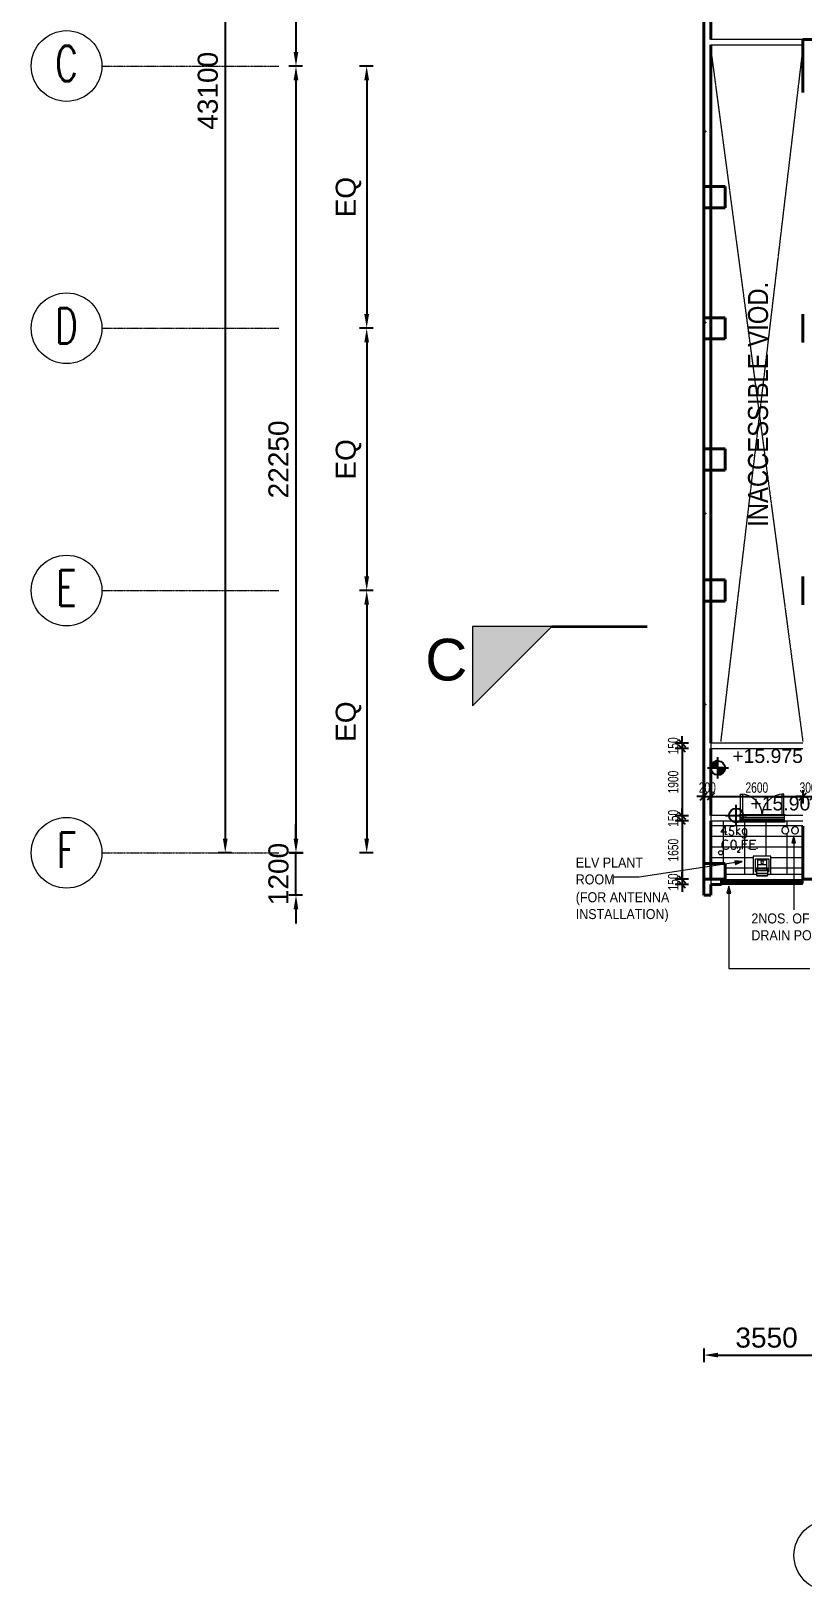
# Model space of a CAD drawing. Header units: millimetres. Extents: x 12827 to 109288, y -12264 to 68487.
# Drawn here: x 18116 to 39939, y -12264 to 31842 of the extents above; entities that cross this region are included whole.
import ezdxf

# ---------------------------------------------------------------- set-up
doc = ezdxf.new("R2010")
doc.units = ezdxf.units.MM
for name, pattern in [('Dash', [6, 3, -3]), ('Grid Line__1_200_', [10.5, 6, -1.5, 1.5, -1.5]), ('Hidden', [7.14375, 4.7625, -2.38125])]:
    doc.linetypes.add(name, pattern=pattern)
for name, color, linetype, lineweight in [('A-ANNO-DIMS', 211, 'Continuous', 5), ('A-ANNO-NOTE', 131, 'Continuous', 25), ('A-DETL-GENF', 92, 'Continuous', 20), ('A-DETL-HDLN', 90, 'Dash', 9), ('A-DETL-THIN', 151, 'Continuous', 9), ('A-DETL-WIDE', 214, 'Continuous', 35), ('A-DOOR', 31, 'Continuous', 20), ('A-DOOR-FRAM', 31, 'Continuous', 30), ('A-FLOR', 192, 'Continuous', 9), ('A-FLOR-PATT', 8, 'Continuous', 9), ('A-GLAZ-CWMG', 51, 'Continuous', 20), ('A-WALL', 113, 'Continuous', 20), ('E-ELEC-FIXT', 91, 'Continuous', 9), ('G-ANNO-TEXT', 231, 'Continuous', 5), ('S-COLS', 52, 'Continuous', 20), ('S-GRID', 1, 'Continuous', 5), ('S-GRID-IDEN', 1, 'Continuous', 25)]:
    doc.layers.add(name, color=color, linetype=linetype, lineweight=lineweight)
doc.styles.add('Arial', font='arial.ttf', dxfattribs={"height": 393.413174})
doc.styles.add('Arial_1', font='arial.ttf', dxfattribs={"width": 0.7, "height": 295.05988})
doc.styles.add('Arial_3', font='arial.ttf', dxfattribs={"height": 1180.239521})
doc.styles.add('RomanS', font='romans__.ttf', dxfattribs={"width": 0.7, "height": 1003.164557})
doc.styles.add('Swis721 BT_1', font='swiss.ttf', dxfattribs={"width": 0.85, "height": 567.642527})
doc.styles.add('Swis721 BT_2', font='swiss.ttf', dxfattribs={"width": 0.89, "height": 283.821263})
doc.styles.add('Swis721 BT_3', font='swiss.ttf', dxfattribs={"height": 567.642527})
doc.dimstyles.new('DLN_3mm', dxfattribs={"dimscale": 304.8, "dimtxt": 600, "dimasz": 1.312336, "dimexe": 0.656168, "dimexo": 0.0625, "dimgap": 0.656168, "dimtad": 1, "dimdec": 0, "dimzin": 0, "dimdsep": 46, "dimtxsty": 'Swis721 BT_3', "dimsah": 1, "dimcen": 0.09, "dimadec": 0, "dimazin": 0, "dimtfac": 1, "dimtdec": 4, "dimtix": 1, "dimtmove": 0, "dimatfit": 3, "dimfxl": 0.656168, "dimfxlon": 1, "dimtvp": 1, "dimtolj": 1, "dimtzin": 0, "dimarcsym": 2})
doc.dimstyles.new('DLN_3mm_2', dxfattribs={"dimscale": 304.8, "dimtxt": 600, "dimasz": 1.312336, "dimexe": 0.656168, "dimexo": 0.0625, "dimgap": 0.656168, "dimtad": 1, "dimdec": 0, "dimzin": 0, "dimdsep": 46, "dimtxsty": 'Swis721 BT_3', "dimsah": 1, "dimcen": 0.09, "dimadec": 0, "dimazin": 0, "dimtfac": 1, "dimtdec": 4, "dimtix": 1, "dimtmove": 0, "dimatfit": 3, "dimfxl": 0.656168, "dimfxlon": 1, "dimtvp": 1, "dimtolj": 1, "dimtzin": 0, "dimarcsym": 2})
doc.dimstyles.new('Linear_-_1_5mm_Arial', dxfattribs={"dimscale": 304.8, "dimtxt": 300, "dimasz": 0.656168, "dimexe": 0.656168, "dimexo": 0.0625, "dimgap": 0.328084, "dimtad": 1, "dimdec": 0, "dimzin": 0, "dimdsep": 46, "dimtxsty": 'Arial_1', "dimblk1": 'OBLIQUE', "dimblk2": 'OBLIQUE', "dimsah": 1, "dimcen": 0.09, "dimadec": 0, "dimazin": 0, "dimtfac": 1, "dimtdec": 4, "dimtix": 1, "dimtmove": 0, "dimatfit": 3, "dimfxl": 0.656168, "dimfxlon": 1, "dimtvp": 1, "dimtolj": 1, "dimtzin": 0, "dimarcsym": 2})

# ---------------------------------------------------------------- blocks, each defined once
blk = doc.blocks.new('Anthena_1500MM - Antenna_1500MM-V22-Copy of 2_F')
at = {"layer": 'E-ELEC-FIXT'}
for p, q in [((-127, 150), (-101, 150)), ((-127, 150), (-127, -150)), ((-101, 150), (-47, 150)), ((-101, 150), (-101, -150)), ((-47, 150), (106, 150)), ((-47, 150), (-47, -150)), ((350, 200), (0, 200)), ((0, 200), (0, 150)), ((27, 122), (69, 122)), ((27, 122), (27, -122)), ((69, 122), (95, 122)), ((69, -122), (69, 122)), ((95, 122), (103, 122)), ((95, 122), (95, -122)), ((103, 122), (194, 122)), ((103, 122), (103, -122)), ((106, 122), (106, 150)), ((194, 122), (329, 122)), ((194, 122), (194, -122)), ((329, 122), (329, -122)), ((350, -200), (350, 200)), ((-101, -150), (-127, -150)), ((-47, -150), (-101, -150)), ((106, -150), (-47, -150)), ((0, -150), (0, -200)), ((0, -200), (350, -200)), ((69, -122), (27, -122)), ((95, -122), (69, -122)), ((103, -122), (95, -122)), ((194, -122), (103, -122)), ((106, -150), (106, -124)), ((329, -122), (194, -122))]:
    blk.add_line(p, q, dxfattribs=at)
for start, end in [(360, 180), (180, 360)]:
    blk.add_arc((259, 0), 40, start, end, dxfattribs=at)
blk = doc.blocks.new('Rectangular Mullion - EW3b-14220443-Copy of 2_F')
at = {"layer": 'A-GLAZ-CWMG'}
for p, q in [((37647, 7719), (37647, 7756)), ((37647, 7719), (39931, 7719)), ((39931, 7756), (39931, 7719))]:
    blk.add_line(p, q, dxfattribs=at)
blk = doc.blocks.new('Rectangular Mullion - EW3b-V23-Copy of 2_F')
at = {"layer": 'A-GLAZ-CWMG'}
for p, q in [((37647, 7812), (37647, 7839)), ((39931, 7839), (37647, 7839)), ((39931, 7839), (39931, 7812))]:
    blk.add_line(p, q, dxfattribs=at)
at = {"layer": 'A-GLAZ-CWMG', "lineweight": 30}
for p, q in [((37647, 7812), (37647, 7756)), ((39931, 7812), (37647, 7812)), ((37647, 7756), (39931, 7756)), ((39931, 7756), (39931, 7812))]:
    blk.add_line(p, q, dxfattribs=at)
blk = doc.blocks.new('DLN-Double Door-AP - _AP08_ 1200 x 2000 _WH_-14084721-Copy of 2_F')
at = {"layer": 'A-DOOR', "lineweight": 15}
for p, q in [((-610, 685), (-560, 685)), ((-610, 105), (-610, 685)), ((-560, 685), (-560, 75)), ((560, 685), (560, 75)), ((610, 685), (560, 685)), ((610, 105), (610, 685)), ((-625, 75), (625, 75)), ((-625, 25), (-625, 75)), ((-625, -25), (-625, 25)), ((-625, 25), (625, 25)), ((625, 75), (625, 25)), ((625, 25), (625, -25)), ((-625, -75), (-625, -25)), ((-625, -25), (625, -25)), ((625, -75), (-625, -75)), ((625, -25), (625, -75))]:
    blk.add_line(p, q, dxfattribs=at)
for centre, start, end in [((-610, 75), 0.0038, 90), ((610, 75), 90, 179.9962)]:
    blk.add_arc(centre, 610, start, end, dxfattribs=at)
at = {"layer": 'A-DOOR-FRAM', "lineweight": 15}
for p, q in [((-640, 105), (-610, 105)), ((-640, 75), (-640, 105)), ((-625, 75), (-640, 75)), ((-610, 105), (610, 105)), ((-610, 105), (-610, 75)), ((610, 105), (640, 105)), ((610, 75), (610, 105)), ((640, 75), (625, 75)), ((640, 105), (640, 75)), ((-640, -75), (-625, -75)), ((-640, -105), (-640, -75)), ((-610, -105), (-640, -105)), ((-610, -75), (-610, -105)), ((610, -105), (-610, -105)), ((610, -105), (610, -75)), ((640, -105), (610, -105)), ((625, -75), (640, -75)), ((640, -75), (640, -105))]:
    blk.add_line(p, q, dxfattribs=at)
blk = doc.blocks.new('DLN_2D- CO2F_E - COFE-19082810-Copy of 2_F')
at = {"layer": 'A-DETL-GENF'}
for p, q in [((-17, 748), (-132, 585)), ((-132, 585), (37, 585)), ((-17, 748), (-17, 499)), ((128, 745), (105, 626)), ((105, 626), (131, 621)), ((128, 745), (239, 745)), ((311, 749), (311, 505)), ((311, 594), (399, 682)), ((311, 594), (424, 505)), ((594, 652), (594, 489)), ((145, 208), (154, 149)), ((301, 208), (292, 149)), ((331, 11), (415, 11)), ((352, 42), (393, 79)), ((463, 352), (623, 352)), ((463, 352), (463, 97)), ((463, 243), (593, 243)), ((686, 352), (856, 352)), ((686, 352), (686, 97)), ((686, 243), (816, 243)), ((686, 97), (856, 97))]:
    blk.add_line(p, q, dxfattribs=at)
for centre, radius in [((28, 515), 7.48), ((-140, -7), 60), ((647, 118), 3), ((887, 118), 3)]:
    blk.add_circle(centre, radius, dxfattribs=at)
for centre, radius, start, end in [((161, 557), 70.7, 183.8046, 115.1955), ((520, 489), 73.8, 218.3959, 0), ((551, 601), 80.3, 161.219, 180.781), ((653, 602), 183, 180.781, 189.219), ((557, 587), 85.2, 189.219, 210.781), ((585, 589), 116, 146.781, 161.219), ((539, 576), 64.4, 210.781, 239.219), ((539, 619), 61.4, 118.4863, 146.781), ((539, 576), 64.4, 239.219, 271.0549), ((539, 619), 61.4, 87.5137, 118.4863), ((539, 576), 64.4, 271.0549, 328.5853), ((538, 608), 73.2, 66.4863, 87.5137), ((545, 622), 57.4, 31.0497, 66.4863), ((2, 220), 112, 173.0655, 194.7367), ((191, 196), 302, 164.9644, 172.7557), ((290, 299), 411, 195.1825, 200.7734), ((-4, 248), 101, 139.3393, 165.241), ((-22, 181), 76.5, 200.5788, 234.8357), ((-4, 248), 101, 117.3794, 139.3393), ((2, 216), 119, 235.3378, 254.6622), ((10, 218), 133, 87.6545, 116.6047), ((7, 237), 141, 254.7908, 273.2092), ((11, 253), 98.9, 49.3487, 87.6545), ((10, 196), 99.8, 272.9079, 297.0921), ((10, 196), 99.8, 297.0921, 320.3091), ((977, 204), 832, 175.5969, 179.6803), ((246, 260), 99.2, 146.4031, 175.5969), ((216, 159), 62.1, 189, 276.8019), ((221, 289), 62.8, 88.1154, 155.8846), ((225, 289), 62.8, 24.1154, 91.8846), ((230, 159), 62.1, 263.1981, 351), ((200, 260), 99.2, 4.4031, 33.5969), ((-531, 204), 832, 0.3197, 4.4031), ((366, 114), 39.4, 141.0169, 178.9831), ((457, -50), 140, 145.8137, 154.1863), ((366, 114), 39.4, 112.8661, 141.0169), ((408, -16), 80.3, 134.1863, 145.8137), ((366, 114), 39.4, 90.3809, 112.8661), ((372, 110), 44, 77.7176, 98.2824), ((371, 105), 48.4, 58.2824, 77.7176), ((334, 140), 84.9, 313.9551, 330.0449), ((381, 121), 29.6, 35.7176, 58.2824), ((370, 113), 43.1, 18.2824, 35.7176), ((300, 142), 117, 337.7231, 342.2769), ((384, 118), 28, 357.7176, 18.2824), ((383, 115), 29.7, 342.2769, 3.7231)]:
    blk.add_arc(centre, radius, start, end, dxfattribs=at)
blk = doc.blocks.new('Grid - Bubble - 10mm-1724413-Copy of 2_F')
at = {"layer": 'A-ANNO-NOTE', "lineweight": 5}
blk.add_circle((0, 0), 5, dxfattribs=at)
blk = doc.blocks.new('DIMBLOCK2-Copy of 2_F')
at = {"layer": 'A-ANNO-DIMS', "color": 0, "lineweight": -2, "transparency": 16777216}
for p, q in [((25785, 39907), (25405, 39907)), ((25605, 39507), (25605, 31257)), ((25785, 30857), (25405, 30857))]:
    blk.add_line(p, q, dxfattribs=at)
at = {"layer": 'A-ANNO-DIMS', "color": 0, "transparency": 16777216}
for points in [[(25538, 39507), (25671, 39507), (25605, 39907)], [(25538, 31257), (25671, 31257), (25605, 30857)]]:
    blk.add_solid(points, dxfattribs=at)
at = {"layer": 'Defpoints', "color": 0, "transparency": 16777216}
for p in [(25805, 39907), (25605, 30857), (25805, 30857)]:
    blk.add_point(p, dxfattribs=at)
at = {"layer": 'A-ANNO-DIMS', "color": 0, "transparency": 16777216, "insert": (25113, 35382), "char_height": 567.6, "width": 2102.86, "attachment_point": 5, "rotation": 90, "style": 'Swis721 BT_3'}
blk.add_mtext('\\A1;9050', dxfattribs=at)
blk = doc.blocks.new('DIMBLOCK3-Copy of 2_F')
at = {"layer": 'A-ANNO-DIMS', "color": 0, "lineweight": -2, "transparency": 16777216}
for p, q in [((25785, 30857), (25405, 30857)), ((25605, 30457), (25605, 9007)), ((25785, 8607), (25405, 8607))]:
    blk.add_line(p, q, dxfattribs=at)
at = {"layer": 'A-ANNO-DIMS', "color": 0, "transparency": 16777216}
for points in [[(25538, 30457), (25671, 30457), (25605, 30857)], [(25538, 9007), (25671, 9007), (25605, 8607)]]:
    blk.add_solid(points, dxfattribs=at)
at = {"layer": 'Defpoints', "color": 0, "transparency": 16777216}
for p in [(25805, 30857), (25605, 8607), (25805, 8607)]:
    blk.add_point(p, dxfattribs=at)
at = {"layer": 'A-ANNO-DIMS', "color": 0, "transparency": 16777216, "insert": (25113, 19732), "char_height": 567.6, "width": 2628.57, "attachment_point": 5, "rotation": 90, "style": 'Swis721 BT_3'}
blk.add_mtext('\\A1;22250', dxfattribs=at)
blk = doc.blocks.new('DIMBLOCK4-Copy of 2_F')
at = {"layer": 'A-ANNO-DIMS', "color": 0, "lineweight": -2, "transparency": 16777216}
for p, q in [((27785, 30857), (27405, 30857)), ((27605, 30457), (27605, 23841)), ((27785, 23441), (27405, 23441))]:
    blk.add_line(p, q, dxfattribs=at)
at = {"layer": 'A-ANNO-DIMS', "color": 0, "transparency": 16777216}
for points in [[(27538, 30457), (27671, 30457), (27605, 30857)], [(27538, 23841), (27671, 23841), (27605, 23441)]]:
    blk.add_solid(points, dxfattribs=at)
at = {"layer": 'Defpoints', "color": 0, "transparency": 16777216}
for p in [(27805, 30857), (27605, 23441), (27805, 23441)]:
    blk.add_point(p, dxfattribs=at)
at = {"layer": 'A-ANNO-DIMS', "color": 0, "transparency": 16777216, "insert": (27091, 27149), "char_height": 567.6, "width": 1337.14, "attachment_point": 5, "rotation": 90, "style": 'Swis721 BT_3'}
blk.add_mtext('\\A1;EQ', dxfattribs=at)
blk = doc.blocks.new('DIMBLOCK5-Copy of 2_F')
at = {"layer": 'A-ANNO-DIMS', "color": 0, "lineweight": -2, "transparency": 16777216}
for p, q in [((27785, 23441), (27405, 23441)), ((27605, 23041), (27605, 16424)), ((27785, 16024), (27405, 16024))]:
    blk.add_line(p, q, dxfattribs=at)
at = {"layer": 'A-ANNO-DIMS', "color": 0, "transparency": 16777216}
for points in [[(27538, 23041), (27671, 23041), (27605, 23441)], [(27538, 16424), (27671, 16424), (27605, 16024)]]:
    blk.add_solid(points, dxfattribs=at)
at = {"layer": 'Defpoints', "color": 0, "transparency": 16777216}
for p in [(27805, 23441), (27605, 16024), (27805, 16024)]:
    blk.add_point(p, dxfattribs=at)
at = {"layer": 'A-ANNO-DIMS', "color": 0, "transparency": 16777216, "insert": (27091, 19732), "char_height": 567.6, "width": 1337.14, "attachment_point": 5, "rotation": 90, "style": 'Swis721 BT_3'}
blk.add_mtext('\\A1;EQ', dxfattribs=at)
blk = doc.blocks.new('DIMBLOCK6-Copy of 2_F')
at = {"layer": 'A-ANNO-DIMS', "color": 0, "lineweight": -2, "transparency": 16777216}
for p, q in [((27785, 16024), (27405, 16024)), ((27605, 15624), (27605, 9007)), ((27785, 8607), (27405, 8607))]:
    blk.add_line(p, q, dxfattribs=at)
at = {"layer": 'A-ANNO-DIMS', "color": 0, "transparency": 16777216}
for points in [[(27538, 15624), (27671, 15624), (27605, 16024)], [(27538, 9007), (27671, 9007), (27605, 8607)]]:
    blk.add_solid(points, dxfattribs=at)
at = {"layer": 'Defpoints', "color": 0, "transparency": 16777216}
for p in [(27805, 16024), (27605, 8607), (27805, 8607)]:
    blk.add_point(p, dxfattribs=at)
at = {"layer": 'A-ANNO-DIMS', "color": 0, "transparency": 16777216, "insert": (27091, 12316), "char_height": 567.6, "width": 1337.14, "attachment_point": 5, "rotation": 90, "style": 'Swis721 BT_3'}
blk.add_mtext('\\A1;EQ', dxfattribs=at)
blk = doc.blocks.new('DLN_Slab Level Mark - SSL-2mm_Type 2-2670448-Copy of 2_F')
at = {"layer": 'A-ANNO-NOTE'}
for p, q in [((0, 1.5), (0, -1.5)), ((-1.5, 0), (1.5, 0))]:
    blk.add_line(p, q, dxfattribs=at)
blk.add_circle((0, 0), 1, dxfattribs=at)
blk = doc.blocks.new('DLN_Slab Level Mark - FFL-2mm_Type 2-2670450-Copy of 2_F')
at = {"layer": 'A-ANNO-NOTE', "lineweight": 5}
h = blk.add_hatch(color=256, dxfattribs=at)
edge = h.paths.add_edge_path(flags=0)
edge.add_arc((0, 0), 1, 180, 270, ccw=False)
edge.add_line((-1, 0), (0, 0))
edge.add_line((0, 0), (0, -1))
h = blk.add_hatch(color=256, dxfattribs=at)
edge = h.paths.add_edge_path(flags=0)
edge.add_arc((0, 0), 1, 0, 90, ccw=False)
edge.add_line((1, 0), (0, 0))
edge.add_line((0, 0), (0, 1))
at = {"layer": 'A-ANNO-NOTE'}
for p, q in [((0, 0), (-1, 0)), ((0, 1.5), (0, -1.5)), ((0, 1), (0, 0)), ((0, -1), (0, 0)), ((0, 0), (1, 0)), ((-1.5, 0), (1.5, 0))]:
    blk.add_line(p, q, dxfattribs=at)
blk.add_circle((0, 0), 1, dxfattribs=at)
for start, end in [(180, 270), (360, 90)]:
    blk.add_arc((0, 0), 1, start, end, dxfattribs=at)
blk = doc.blocks.new('_Oblique')
at = {"color": 0, "linetype": 'ByBlock', "lineweight": -2}
blk.add_line((-0.5, -0.5), (0.5, 0.5), dxfattribs=at)
blk = doc.blocks.new('DIMBLOCK91-Copy of 2_F')
at = {"layer": 'A-ANNO-DIMS', "color": 0, "lineweight": -2, "transparency": 16777216}
for p, q in [((37139, 10199), (36939, 10199)), ((37139, 10380), (37139, 9999)), ((37139, 10199), (37339, 10199)), ((37339, 10380), (37339, 9999)), ((37339, 10199), (37539, 10199))]:
    blk.add_line(p, q, dxfattribs=at)
at = {"layer": 'Defpoints', "color": 0, "transparency": 16777216}
for p in [(37139, 10399), (37339, 10399), (37339, 10199)]:
    blk.add_point(p, dxfattribs=at)
at = {"layer": 'A-ANNO-DIMS', "color": 0, "lineweight": -2, "transparency": 16777216, "xscale": 200, "yscale": 200, "zscale": 200}
blk.add_blockref('_Oblique', (37139, 10199), dxfattribs=at)
at = {"layer": 'A-ANNO-DIMS', "color": 0, "lineweight": -2, "transparency": 16777216, "xscale": 200, "yscale": 200, "zscale": 200, "rotation": 180}
blk.add_blockref('_Oblique', (37339, 10199), dxfattribs=at)
at = {"layer": 'A-ANNO-DIMS', "color": 0, "transparency": 16777216, "insert": (37239, 10450), "char_height": 295.1, "width": 564.92, "attachment_point": 5, "style": 'Arial_1'}
blk.add_mtext('\\A1;200', dxfattribs=at)
blk = doc.blocks.new('DIMBLOCK92-Copy of 2_F')
at = {"layer": 'A-ANNO-DIMS', "color": 0, "lineweight": -2, "transparency": 16777216}
for p, q in [((37339, 10380), (37339, 9999)), ((37339, 10199), (39939, 10199)), ((39939, 10380), (39939, 9999))]:
    blk.add_line(p, q, dxfattribs=at)
at = {"layer": 'Defpoints', "color": 0, "transparency": 16777216}
for p in [(37339, 10399), (39939, 10399), (39939, 10199)]:
    blk.add_point(p, dxfattribs=at)
at = {"layer": 'A-ANNO-DIMS', "color": 0, "lineweight": -2, "transparency": 16777216, "xscale": 200, "yscale": 200, "zscale": 200, "rotation": 180}
blk.add_blockref('_Oblique', (37339, 10199), dxfattribs=at)
at = {"layer": 'A-ANNO-DIMS', "color": 0, "lineweight": -2, "transparency": 16777216, "xscale": 200, "yscale": 200, "zscale": 200}
blk.add_blockref('_Oblique', (39939, 10199), dxfattribs=at)
at = {"layer": 'A-ANNO-DIMS', "color": 0, "transparency": 16777216, "insert": (38639, 10450), "char_height": 295.1, "width": 753.23, "attachment_point": 5, "style": 'Arial_1'}
blk.add_mtext('\\A1;2600', dxfattribs=at)
blk = doc.blocks.new('DIMBLOCK93-Copy of 2_F')
at = {"layer": 'A-ANNO-DIMS', "color": 0, "lineweight": -2, "transparency": 16777216}
for p, q in [((39939, 10199), (39739, 10199)), ((39939, 10380), (39939, 9999)), ((39939, 10199), (40239, 10199)), ((40239, 10380), (40239, 9999)), ((40239, 10199), (40439, 10199))]:
    blk.add_line(p, q, dxfattribs=at)
at = {"layer": 'Defpoints', "color": 0, "transparency": 16777216}
for p in [(39939, 10399), (40239, 10399), (40239, 10199)]:
    blk.add_point(p, dxfattribs=at)
at = {"layer": 'A-ANNO-DIMS', "color": 0, "lineweight": -2, "transparency": 16777216, "xscale": 200, "yscale": 200, "zscale": 200}
blk.add_blockref('_Oblique', (39939, 10199), dxfattribs=at)
at = {"layer": 'A-ANNO-DIMS', "color": 0, "lineweight": -2, "transparency": 16777216, "xscale": 200, "yscale": 200, "zscale": 200, "rotation": 180}
blk.add_blockref('_Oblique', (40239, 10199), dxfattribs=at)
at = {"layer": 'A-ANNO-DIMS', "color": 0, "transparency": 16777216, "insert": (40089, 10450), "char_height": 295.1, "width": 564.92, "attachment_point": 5, "style": 'Arial_1'}
blk.add_mtext('\\A1;300', dxfattribs=at)
blk = doc.blocks.new('DIMBLOCK106-Copy of 2_F')
at = {"layer": 'A-ANNO-DIMS', "color": 0, "lineweight": -2, "transparency": 16777216}
for p, q in [((36707, 11707), (36326, 11707)), ((36707, 11557), (36326, 11557)), ((36526, 11707), (36526, 11907)), ((36526, 11707), (36526, 11557)), ((36526, 11557), (36526, 11357))]:
    blk.add_line(p, q, dxfattribs=at)
at = {"layer": 'Defpoints', "color": 0, "transparency": 16777216}
for p in [(36526, 11557), (36726, 11707), (36726, 11557)]:
    blk.add_point(p, dxfattribs=at)
at = {"layer": 'A-ANNO-DIMS', "color": 0, "lineweight": -2, "transparency": 16777216, "xscale": 200, "yscale": 200, "zscale": 200}
for p, rotation in [((36526, 11707), 270), ((36526, 11557), 90)]:
    blk.add_blockref('_Oblique', p, dxfattribs=dict(at, rotation=rotation))
at = {"layer": 'A-ANNO-DIMS', "color": 0, "transparency": 16777216, "insert": (36275, 11632), "char_height": 295.1, "width": 564.92, "attachment_point": 5, "rotation": 90, "style": 'Arial_1'}
blk.add_mtext('\\A1;150', dxfattribs=at)
blk = doc.blocks.new('DIMBLOCK107-Copy of 2_F')
at = {"layer": 'A-ANNO-DIMS', "color": 0, "lineweight": -2, "transparency": 16777216}
for p, q in [((36707, 11557), (36326, 11557)), ((36526, 11557), (36526, 9657)), ((36707, 9657), (36326, 9657))]:
    blk.add_line(p, q, dxfattribs=at)
at = {"layer": 'Defpoints', "color": 0, "transparency": 16777216}
for p in [(36726, 11557), (36526, 9657), (36726, 9657)]:
    blk.add_point(p, dxfattribs=at)
at = {"layer": 'A-ANNO-DIMS', "color": 0, "lineweight": -2, "transparency": 16777216, "xscale": 200, "yscale": 200, "zscale": 200}
for p, rotation in [((36526, 11557), 90), ((36526, 9657), 270)]:
    blk.add_blockref('_Oblique', p, dxfattribs=dict(at, rotation=rotation))
at = {"layer": 'A-ANNO-DIMS', "color": 0, "transparency": 16777216, "insert": (36275, 10607), "char_height": 295.1, "width": 753.23, "attachment_point": 5, "rotation": 90, "style": 'Arial_1'}
blk.add_mtext('\\A1;1900', dxfattribs=at)
blk = doc.blocks.new('DIMBLOCK108-Copy of 2_F')
at = {"layer": 'A-ANNO-DIMS', "color": 0, "lineweight": -2, "transparency": 16777216}
for p, q in [((36526, 9657), (36526, 9857)), ((36707, 9657), (36326, 9657)), ((36707, 9507), (36326, 9507)), ((36526, 9657), (36526, 9507)), ((36526, 9507), (36526, 9307))]:
    blk.add_line(p, q, dxfattribs=at)
at = {"layer": 'Defpoints', "color": 0, "transparency": 16777216}
for p in [(36526, 9507), (36726, 9657), (36726, 9507)]:
    blk.add_point(p, dxfattribs=at)
at = {"layer": 'A-ANNO-DIMS', "color": 0, "lineweight": -2, "transparency": 16777216, "xscale": 200, "yscale": 200, "zscale": 200}
for p, rotation in [((36526, 9657), 270), ((36526, 9507), 90)]:
    blk.add_blockref('_Oblique', p, dxfattribs=dict(at, rotation=rotation))
at = {"layer": 'A-ANNO-DIMS', "color": 0, "transparency": 16777216, "insert": (36275, 9582), "char_height": 295.1, "width": 564.92, "attachment_point": 5, "rotation": 90, "style": 'Arial_1'}
blk.add_mtext('\\A1;150', dxfattribs=at)
blk = doc.blocks.new('DIMBLOCK109-Copy of 2_F')
at = {"layer": 'A-ANNO-DIMS', "color": 0, "lineweight": -2, "transparency": 16777216}
for p, q in [((36707, 9507), (36326, 9507)), ((36526, 9507), (36526, 7857)), ((36707, 7857), (36326, 7857))]:
    blk.add_line(p, q, dxfattribs=at)
at = {"layer": 'Defpoints', "color": 0, "transparency": 16777216}
for p in [(36726, 9507), (36526, 7857), (36726, 7857)]:
    blk.add_point(p, dxfattribs=at)
at = {"layer": 'A-ANNO-DIMS', "color": 0, "lineweight": -2, "transparency": 16777216, "xscale": 200, "yscale": 200, "zscale": 200}
for p, rotation in [((36526, 9507), 90), ((36526, 7857), 270)]:
    blk.add_blockref('_Oblique', p, dxfattribs=dict(at, rotation=rotation))
at = {"layer": 'A-ANNO-DIMS', "color": 0, "transparency": 16777216, "insert": (36275, 8682), "char_height": 295.1, "width": 753.23, "attachment_point": 5, "rotation": 90, "style": 'Arial_1'}
blk.add_mtext('\\A1;1650', dxfattribs=at)
blk = doc.blocks.new('DIMBLOCK110-Copy of 2_F')
at = {"layer": 'A-ANNO-DIMS', "color": 0, "lineweight": -2, "transparency": 16777216}
for p, q in [((36526, 7857), (36526, 8057)), ((36707, 7857), (36326, 7857)), ((36707, 7707), (36326, 7707)), ((36526, 7857), (36526, 7707)), ((36526, 7707), (36526, 7507))]:
    blk.add_line(p, q, dxfattribs=at)
at = {"layer": 'Defpoints', "color": 0, "transparency": 16777216}
for p in [(36526, 7707), (36726, 7857), (36726, 7707)]:
    blk.add_point(p, dxfattribs=at)
at = {"layer": 'A-ANNO-DIMS', "color": 0, "lineweight": -2, "transparency": 16777216, "xscale": 200, "yscale": 200, "zscale": 200}
for p, rotation in [((36526, 7857), 270), ((36526, 7707), 90)]:
    blk.add_blockref('_Oblique', p, dxfattribs=dict(at, rotation=rotation))
at = {"layer": 'A-ANNO-DIMS', "color": 0, "transparency": 16777216, "insert": (36275, 7782), "char_height": 295.1, "width": 564.92, "attachment_point": 5, "rotation": 90, "style": 'Arial_1'}
blk.add_mtext('\\A1;150', dxfattribs=at)
blk = doc.blocks.new('DIMBLOCK129-Copy of 2_F')
at = {"layer": 'A-ANNO-DIMS', "color": 0, "lineweight": -2, "transparency": 16777216}
for p, q in [((23785, 51707), (23405, 51707)), ((23605, 51307), (23605, 9007)), ((23785, 8607), (23405, 8607))]:
    blk.add_line(p, q, dxfattribs=at)
at = {"layer": 'A-ANNO-DIMS', "color": 0, "transparency": 16777216}
for points in [[(23538, 51307), (23671, 51307), (23605, 51707)], [(23538, 9007), (23671, 9007), (23605, 8607)]]:
    blk.add_solid(points, dxfattribs=at)
at = {"layer": 'Defpoints', "color": 0, "transparency": 16777216}
for p in [(23805, 51707), (23605, 8607), (23805, 8607)]:
    blk.add_point(p, dxfattribs=at)
at = {"layer": 'A-ANNO-DIMS', "color": 0, "transparency": 16777216, "insert": (23113, 30157), "char_height": 567.6, "width": 2628.57, "attachment_point": 5, "rotation": 90, "style": 'Swis721 BT_3'}
blk.add_mtext('\\A1;43100', dxfattribs=at)
blk = doc.blocks.new('DIMBLOCK131-Copy of 2_F')
at = {"layer": 'A-ANNO-DIMS', "color": 0, "lineweight": -2, "transparency": 16777216}
for p, q in [((37139, -5416), (37139, -5797)), ((37539, -5597), (40289, -5597)), ((40689, -5416), (40689, -5797))]:
    blk.add_line(p, q, dxfattribs=at)
at = {"layer": 'A-ANNO-DIMS', "color": 0, "transparency": 16777216}
for points in [[(37539, -5531), (37539, -5664), (37139, -5597)], [(40289, -5531), (40289, -5664), (40689, -5597)]]:
    blk.add_solid(points, dxfattribs=at)
at = {"layer": 'Defpoints', "color": 0, "transparency": 16777216}
for p in [(37139, -5397), (40689, -5397), (40689, -5597)]:
    blk.add_point(p, dxfattribs=at)
at = {"layer": 'A-ANNO-DIMS', "color": 0, "transparency": 16777216, "insert": (38914, -5106), "char_height": 567.6, "width": 2102.86, "attachment_point": 5, "style": 'Swis721 BT_3'}
blk.add_mtext('\\A1;3550', dxfattribs=at)
blk = doc.blocks.new('DIMBLOCK132-Copy of 2_F')
at = {"layer": 'A-ANNO-DIMS', "color": 0, "lineweight": -2, "transparency": 16777216}
for p, q in [((25605, 9007), (25605, 9407)), ((25424, 8607), (25805, 8607)), ((25605, 7407), (25605, 8607)), ((25785, 7407), (25405, 7407)), ((25605, 7007), (25605, 6607))]:
    blk.add_line(p, q, dxfattribs=at)
at = {"layer": 'A-ANNO-DIMS', "color": 0, "transparency": 16777216}
for points in [[(25538, 9007), (25671, 9007), (25605, 8607)], [(25538, 7007), (25671, 7007), (25605, 7407)]]:
    blk.add_solid(points, dxfattribs=at)
at = {"layer": 'Defpoints', "color": 0, "transparency": 16777216}
for p in [(25405, 8607), (25605, 8607), (25805, 7407)]:
    blk.add_point(p, dxfattribs=at)
at = {"layer": 'A-ANNO-DIMS', "color": 0, "transparency": 16777216, "insert": (25113, 8007), "char_height": 567.6, "width": 2102.86, "attachment_point": 5, "rotation": 90, "style": 'Swis721 BT_3'}
blk.add_mtext('\\A1;1200', dxfattribs=at)

msp = doc.modelspace()

# ---------------------------------------------------------------- hatches: boundary and pattern name
at = {"layer": 'A-DETL-GENF'}
h = msp.add_hatch(color=7, dxfattribs=at)
h.paths.add_polyline_path([(63966.38843, -412.51454), (61723.03825, 1830.83565), (61723.03825, -412.51454)], flags=0)
h.paths.add_polyline_path([(107376.52498, 12764.60871), (107376.52498, 15007.95889), (105133.1748, 15007.95889)], flags=0)
h.paths.add_polyline_path([(30598.67099, 12764.60871), (32842.02118, 15007.95889), (30598.67099, 15007.95889)], flags=0)
h.paths.add_polyline_path([(107376.52498, 39639.13527), (107376.52498, 41882.48546), (105133.1748, 41882.48546)], flags=0)
h.paths.add_polyline_path([(30598.67099, 39639.13527), (32842.02118, 41882.48546), (30598.67099, 41882.48546)], flags=0)
h.paths.add_polyline_path([(61723.03825, 62831.04325), (63966.38843, 65074.39344), (61723.03825, 65074.39344)], flags=0)
at = {"layer": 'A-FLOR-PATT'}
h = msp.add_hatch(dxfattribs=at)
h.set_pattern_fill('FP_4', color=256, style=0, pattern_type=2)
h.set_pattern_definition([(90, (39499.6, 3077), (-600, 4e-14), []), (180, (39499.63, 3077.02), (-4e-14, -300), [])])
h.paths.add_polyline_path([(39039.2933, 8007.48546), (39939.29296, 8007.48549), (39939.29296, 9507.48417), (39429.29297, 9506.88418), (39429.29297, 9477.48418), (38149.29297, 9477.48418), (38149.29297, 9507.48418), (37339.29302, 9507.48418), (37339.29302, 8307.48549), (37739.29302, 8307.48549), (37739.29302, 8007.48546), (38539.2933, 8007.48546), (38539.2933, 8507.48337), (39039.2933, 8507.48337), (39039.2933, 8345.36313)], flags=0)
h.paths.add_polyline_path([(39453.35052, 9145.20703), (39427.24793, 9145.57873), (39402.13097, 9152.69361), (39379.71131, 9166.06681), (39361.51682, 9184.78696), (39348.78742, 9207.57832), (39342.39061, 9232.88769), (39342.76231, 9258.99028), (39352.66588, 9288.78238), (39363.25039, 9306.5269), (39381.97054, 9324.72139), (39404.7619, 9337.45079), (39430.07127, 9343.8476), (39456.17386, 9343.4759), (39481.29082, 9336.36102), (39503.71048, 9322.98782), (39521.90497, 9304.26767), (39534.63437, 9281.47631), (39541.03118, 9256.16694), (39540.65948, 9230.06435), (39533.5446, 9204.94739), (39520.1714, 9182.52773), (39501.45125, 9164.33324), (39478.65989, 9151.60384)], flags=0)
h.paths.add_polyline_path([(39731.25395, 9145.20703), (39705.15136, 9145.57873), (39680.0344, 9152.69361), (39657.61474, 9166.06681), (39639.42025, 9184.78696), (39626.69086, 9207.57832), (39620.32935, 9235.36726), (39620.66574, 9258.99028), (39627.78062, 9284.10724), (39641.15382, 9306.5269), (39659.87397, 9324.72139), (39682.66533, 9337.45079), (39707.9747, 9343.8476), (39734.07729, 9343.4759), (39759.19426, 9336.36102), (39781.61391, 9322.98782), (39799.8084, 9304.26767), (39812.5378, 9281.47631), (39818.93461, 9256.16694), (39818.56291, 9230.06435), (39811.44803, 9204.94739), (39791.92887, 9176.55434), (39779.35468, 9164.33324), (39756.56333, 9151.60384)], flags=0)
at = {"layer": 'G-ANNO-TEXT'}
for points in [[(39682.78706, 9087.55528), (39629.19722, 8887.55528), (39736.3769, 8887.55528)], [(38226.64388, 8359.85936), (38020.86345, 8382.80032), (38036.96232, 8276.8366)], [(37848.52168, 7667.12724), (37794.93184, 7467.12724), (37902.11152, 7467.12724)]]:
    msp.add_hatch(color=130, dxfattribs=at).paths.add_polyline_path(points, flags=0)

# ---------------------------------------------------------------- linework, layer by layer
at = {"layer": 'A-DETL-HDLN', "linetype": 'Hidden'}
for p, q in [((37339.29302, 31307.48546), (39939.29297, 11757.48546)), ((37625.79302, 11757.48546), (39939.29296, 31307.48546))]:
    msp.add_line(p, q, dxfattribs=at)
at = {"layer": 'A-DETL-THIN'}
for p, q in [((30598.67099, 12764.60871), (32842.02118, 15007.95889)), ((32842.02118, 15007.95889), (30598.67099, 15007.95889)), ((30598.67099, 15007.95889), (30598.67099, 12764.60871))]:
    msp.add_line(p, q, dxfattribs=at)
at = {"layer": 'A-DETL-WIDE'}
msp.add_line((32842.02118, 15007.95889), (35542.02118, 15007.95889), dxfattribs=at)
at = {"layer": 'A-FLOR'}
for p, q in [((39039.2933, 8507.48337), (38539.2933, 8507.48337)), ((38539.2933, 8507.48337), (38539.2933, 8007.48337)), ((39039.2933, 8007.48337), (39039.2933, 8507.48337)), ((37739.29302, 8007.48546), (38539.2933, 8007.48546)), ((38539.2933, 8007.48337), (38639.29297, 8007.48337)), ((38939.29297, 8007.48337), (39039.2933, 8007.48337)), ((39039.2933, 8007.48546), (39939.29296, 8007.48546))]:
    msp.add_line(p, q, dxfattribs=at)
for centre, start, end in [((39441.7109, 9244.52731), 351.684166667, 171.684166667), ((39719.61433, 9244.52731), 351.684166667, 171.684166667), ((39441.7109, 9244.52731), 171.684166667, 351.684166667), ((39719.61433, 9244.52731), 171.684166667, 351.684166667)]:
    msp.add_arc(centre, 100, start, end, dxfattribs=at)
at = {"layer": 'A-WALL', "color": 250, "lineweight": 40}
for p, q in [((37139.29302, 34407.48507), (37139.29302, 29012.48515)), ((37339.29302, 31607.48546), (37339.29302, 34407.48507)), ((37339.29302, 11707.48418), (37339.29302, 31457.48546)), ((37139.29302, 29012.48515), (37189.29302, 29012.48515)), ((37189.29302, 29002.48515), (37139.29302, 29002.48515)), ((37139.29302, 29002.48515), (37139.29302, 23612.48524)), ((37189.29302, 29012.48515), (37189.29302, 29002.48515)), ((37139.29302, 23612.48524), (37189.29302, 23612.48524)), ((37189.29302, 23602.48524), (37139.29302, 23602.48524)), ((37139.29302, 23602.48524), (37139.29302, 18212.48532)), ((37189.29302, 23612.48524), (37189.29302, 23602.48524)), ((37139.29302, 18212.48532), (37189.29302, 18212.48532)), ((37189.29302, 18202.48532), (37139.29302, 18202.48532)), ((37139.29302, 18202.48532), (37139.29302, 12812.4854)), ((37189.29302, 18212.48532), (37189.29302, 18202.48532)), ((37139.29302, 12812.4854), (37189.29302, 12812.4854)), ((37189.29302, 12802.4854), (37139.29302, 12802.4854)), ((37139.29302, 12802.4854), (37139.29302, 7407.48549)), ((37189.29302, 12812.4854), (37189.29302, 12802.4854)), ((37339.29302, 9657.48418), (37339.29302, 11557.48418)), ((37339.29302, 7857.48549), (37339.29302, 9507.48418)), ((37639.29302, 7857.48549), (37339.29302, 7857.48549)), ((37339.29302, 7407.48549), (37339.29302, 7707.48549)), ((37339.29302, 7707.48549), (37639.29302, 7707.48549)), ((37639.29302, 7707.48549), (37639.29302, 7857.48549)), ((37139.29302, 7407.48549), (37339.29302, 7407.48549))]:
    msp.add_line(p, q, dxfattribs=at)
at = {"layer": 'A-WALL'}
for p, q in [((39939.29296, 31607.48546), (37339.29302, 31607.48546)), ((37339.29302, 31457.48546), (39939.29296, 31457.48546)), ((39939.29296, 31457.48546), (39939.29296, 31607.48546)), ((39939.29297, 11707.48418), (37339.29302, 11707.48418)), ((37339.29302, 11707.48418), (37339.29302, 11557.48418)), ((37339.29302, 11557.48418), (39939.29297, 11557.48418)), ((38149.29297, 9657.48418), (37339.29302, 9657.48418)), ((37339.29302, 9657.48418), (37339.29302, 9507.48418)), ((37339.29302, 9507.48418), (38149.29297, 9507.48418)), ((39939.29297, 9657.48418), (39429.29297, 9657.48418)), ((39429.29297, 9507.48418), (39939.29297, 9507.48418))]:
    msp.add_line(p, q, dxfattribs=at)
at = {"layer": 'A-WALL', "color": 7}
msp.add_line((37339.29302, 7857.48549), (37339.29302, 7707.48549), dxfattribs=at)
at = {"layer": 'G-ANNO-TEXT', "color": 130}
for p, q in [((39682.78706, 9087.55528), (39629.19722, 8887.55528)), ((39629.19722, 8887.55528), (39736.3769, 8887.55528)), ((39736.3769, 8887.55528), (39682.78706, 9087.55528)), ((39682.78706, 9087.55528), (39682.78706, 6990.01711)), ((38226.64388, 8359.85936), (38020.86345, 8382.80032)), ((38020.86345, 8382.80032), (38036.96232, 8276.8366)), ((38226.64388, 8359.85936), (35314.86645, 7917.47841)), ((38036.96232, 8276.8366), (38226.64388, 8359.85936)), ((35314.86645, 7917.47841), (34579.86645, 7917.47841)), ((37848.52168, 7667.12724), (37794.93184, 7467.12724)), ((37902.11152, 7467.12724), (37848.52168, 7667.12724)), ((37848.52168, 7667.12724), (37848.52168, 5335.6882)), ((37794.93184, 7467.12724), (37902.11152, 7467.12724)), ((37848.52168, 5335.6882), (40135.91888, 5335.6882))]:
    msp.add_line(p, q, dxfattribs=at)
at = {"layer": 'S-COLS', "color": 250, "lineweight": 40}
for p, q in [((41439.29296, 31607.48546), (39939.29296, 31607.48546)), ((39939.29296, 31607.48546), (39939.29296, 30107.48546)), ((37739.29302, 27449.15213), (37139.29302, 27449.15213)), ((37139.29302, 27449.15213), (37139.29302, 26849.15213)), ((37739.29302, 26849.15213), (37739.29302, 27449.15213)), ((37139.29302, 26849.15213), (37739.29302, 26849.15213)), ((39939.29296, 23840.81879), (39939.29296, 23040.81879)), ((37739.29302, 23740.81879), (37139.29302, 23740.81879)), ((37139.29302, 23740.81879), (37139.29302, 23140.81879)), ((37739.29302, 23140.81879), (37739.29302, 23740.81879)), ((37139.29302, 23140.81879), (37739.29302, 23140.81879)), ((37739.29302, 20032.48546), (37139.29302, 20032.48546)), ((37139.29302, 20032.48546), (37139.29302, 19432.48546)), ((37739.29302, 19432.48546), (37739.29302, 20032.48546)), ((37139.29302, 19432.48546), (37739.29302, 19432.48546)), ((37739.29302, 16324.15213), (37139.29302, 16324.15213)), ((37139.29302, 16324.15213), (37139.29302, 15724.15213)), ((37739.29302, 15724.15213), (37739.29302, 16324.15213)), ((39939.29296, 16424.15213), (39939.29296, 15624.15213)), ((37139.29302, 15724.15213), (37739.29302, 15724.15213)), ((39939.29296, 9357.48546), (39939.29296, 7857.48546)), ((37739.29302, 8307.48549), (37139.29302, 8307.48549)), ((37139.29302, 8307.48549), (37139.29302, 7857.48549)), ((37739.29302, 7857.48549), (37739.29302, 8307.48549)), ((37139.29302, 7857.48549), (37739.29302, 7857.48549)), ((39939.29296, 7857.48546), (41439.29296, 7857.48546))]:
    msp.add_line(p, q, dxfattribs=at)
at = {"layer": 'S-GRID', "linetype": 'Grid Line__1_200_'}
for p, q in [((20116.3314, 30857.48546), (25116.3314, 30857.48546)), ((20116.3314, 23440.81879), (25116.3314, 23440.81879)), ((20116.3314, 16024.15213), (25116.3314, 16024.15213)), ((20116.3314, 8607.48546), (25116.3314, 8607.48546))]:
    msp.add_line(p, q, dxfattribs=at)

# ---------------------------------------------------------------- block references
at = {"layer": 'A-ANNO-NOTE', "xscale": 200, "yscale": 200, "zscale": 200}
for name, p, rotation in [('DLN_Slab Level Mark - FFL-2mm_Type 2-2670450-Copy of 2_F', (37540.21746, 11007.48546), 89.99999999999994), ('DLN_Slab Level Mark - SSL-2mm_Type 2-2670448-Copy of 2_F', (38052.61721, 9663.80945), 90.00000000000017)]:
    msp.add_blockref(name, p, dxfattribs=dict(at, rotation=rotation))
at = {"layer": 'A-DETL-GENF'}
msp.add_blockref('DLN_2D- CO2F_E - COFE-19082810-Copy of 2_F', (37757.18239, 8614.3132), dxfattribs=at)
at = {"layer": 'A-DOOR', "lineweight": 15}
msp.add_blockref('DLN-Double Door-AP - _AP08_ 1200 x 2000 _WH_-14084721-Copy of 2_F', (38789.29297, 9582.48418), dxfattribs=at)
at = {"layer": 'A-GLAZ-CWMG'}
for name in ['Rectangular Mullion - EW3b-V23-Copy of 2_F', 'Rectangular Mullion - EW3b-14220443-Copy of 2_F']:
    msp.add_blockref(name, (0, 0), dxfattribs=at)
at = {"layer": 'E-ELEC-FIXT', "rotation": 89.99999999999554}
msp.add_blockref('Anthena_1500MM - Antenna_1500MM-V22-Copy of 2_F', (38789.29297, 8079.0428), dxfattribs=at)
at = {"layer": 'S-GRID-IDEN', "lineweight": 5, "xscale": 199.9999999999999, "yscale": 199.9999999999999, "zscale": 199.9999999999999, "rotation": 269.9999999999997}
for p in [(19116.3314, 30857.48546), (19116.3314, 23440.81879), (19116.3314, 16024.15213), (19116.3314, 8607.48546)]:
    msp.add_blockref('Grid - Bubble - 10mm-1724413-Copy of 2_F', p, dxfattribs=at)
at = {"layer": 'S-GRID-IDEN', "lineweight": 5, "xscale": 199.9999999999999, "yscale": 199.9999999999999, "zscale": 199.9999999999999}
msp.add_blockref('Grid - Bubble - 10mm-1724413-Copy of 2_F', (40689.29296, -11264.04667), dxfattribs=at)

# ---------------------------------------------------------------- texts
at = {"layer": 'A-ANNO-NOTE', "lineweight": 5, "char_height": 393.413174, "attachment_point": 1, "line_spacing_factor": 0.938532, "style": 'Arial'}
for s, insert, width in [('+15.975', (37943.01246, 11541.54022), 2385.6), ('+15.90', (38455.4122, 10197.86421), 2020.8)]:
    msp.add_mtext(s, dxfattribs=dict(at, insert=insert, width=width))
at = {"layer": 'G-ANNO-TEXT', "color": 7, "insert": (38388.97809, 17825.76045), "char_height": 567.642527, "width": 8042.4, "attachment_point": 1, "rotation": 90, "line_spacing_factor": 1.00667, "style": 'Swis721 BT_1'}
msp.add_mtext('INACCESSIBLE VIOD.', dxfattribs=at)
at = {"layer": 'G-ANNO-TEXT', "color": 7, "attachment_point": 1}
for s, insert, char_height, width, line_spacing_factor, style in [('\\fArial|b0|i0|c134|p34|;C', (29260.66251, 14659.68215), 1180.239521, 1411.2, 0.938532, 'Arial_3'), ('ELV PLANT\\PROOM', (33517.86645, 8472.72825), 283.821263, 2156.4, 1.00667, 'Swis721 BT_2'), ('(FOR ANTENNA\\PINSTALLATION)', (33517.86645, 7492.72825), 283.8212635, 3049.2, 1.00667, 'Swis721 BT_2'), ('2NOS. OF\\PDRAIN POINTS', (38485.78706, 6892.886), 283.8212635, 2872.8, 1.00667, 'Swis721 BT_2')]:
    msp.add_mtext(s, dxfattribs=dict(at, insert=insert, char_height=char_height, width=width, line_spacing_factor=line_spacing_factor, style=style))
at = {"layer": 'S-GRID-IDEN', "lineweight": 5, "char_height": 1003.164557, "attachment_point": 2, "line_spacing_factor": 0.964689, "style": 'RomanS'}
for s, insert, width in [('\\fRomanS|b0|i0|c134|p2|;\\W.7;C', (19115.48733, 31430.54511), 984), ('\\fRomanS|b0|i0|c134|p2|;\\W.7;D', (19115.48733, 24013.87845), 828), ('\\fRomanS|b0|i0|c134|p2|;\\W.7;E', (19115.48733, 16597.21178), 744), ('\\fRomanS|b0|i0|c134|p2|;\\W.7;F', (19115.48733, 9180.54511), 708)]:
    msp.add_mtext(s, dxfattribs=dict(at, insert=insert, width=width))

# ---------------------------------------------------------------- dimensions: what is measured, and where the dimension line sits
at = {"layer": 'A-ANNO-DIMS'}
for base, p1, p2, dimstyle, override, picture, middle in [((23604.53402, 8607.48546), (23804.53402, 51707.48546), (23804.53402, 8607.48546), 'DLN_3mm_2', {"dimpost": '<>', "dimfxl": 43100}, 'DIMBLOCK129-Copy of 2_F', (23112.81278, 30157.48546)), ((25604.53402, 30857.48546), (25804.53402, 39907.48546), (25804.53402, 30857.48546), 'DLN_3mm_2', {"dimpost": '<>', "dimfxl": 9050}, 'DIMBLOCK2-Copy of 2_F', (25112.81278, 35382.48546)), ((25604.53402, 8607.48546), (25804.53402, 30857.48546), (25804.53402, 8607.48546), 'DLN_3mm_2', {"dimpost": '<>', "dimfxl": 22250}, 'DIMBLOCK3-Copy of 2_F', (25112.81278, 19732.48546)), ((36526.1316, 11557.48418), (36726.1316, 11707.48418), (36726.1316, 11557.48418), 'Linear_-_1_5mm_Arial', {"dimpost": '<>', "dimfxl": 150}, 'DIMBLOCK106-Copy of 2_F', (36275.482, 11632.48418)), ((36526.1316, 9657.48418), (36726.1316, 11557.48418), (36726.1316, 9657.48418), 'Linear_-_1_5mm_Arial', {"dimpost": '<>', "dimfxl": 1900}, 'DIMBLOCK107-Copy of 2_F', (36275.482, 10607.48418)), ((36526.1316, 9507.48418), (36726.1316, 9657.48418), (36726.1316, 9507.48418), 'Linear_-_1_5mm_Arial', {"dimpost": '<>', "dimfxl": 150}, 'DIMBLOCK108-Copy of 2_F', (36275.482, 9582.48418)), ((25604.53402, 8607.48546), (25804.53402, 7407.48549), (25404.53402, 8607.48546), 'DLN_3mm_2', {"dimpost": '<>', "dimfxl": 1264.911038}, 'DIMBLOCK132-Copy of 2_F', (25112.81278, 8007.48547)), ((36526.1316, 7857.48549), (36726.1316, 9507.48418), (36726.1316, 7857.48549), 'Linear_-_1_5mm_Arial', {"dimpost": '<>', "dimfxl": 1649.998688}, 'DIMBLOCK109-Copy of 2_F', (36275.482, 8682.48483)), ((36526.1316, 7707.48549), (36726.1316, 7857.48549), (36726.1316, 7707.48549), 'Linear_-_1_5mm_Arial', {"dimpost": '<>', "dimfxl": 150}, 'DIMBLOCK110-Copy of 2_F', (36275.482, 7782.48549))]:
    dim = msp.add_linear_dim(base=base, p1=p1, p2=p2, angle=90, dimstyle=dimstyle, override=override, dxfattribs=at)
    dim.commit()
    dim.dimension.update_dxf_attribs({"geometry": picture, "text_midpoint": middle})
for base, p1, p2, picture, middle in [((27604.53402, 23440.81879), (27804.53402, 30857.48546), (27804.53402, 23440.81879), 'DIMBLOCK4-Copy of 2_F', (27090.84698, 27149.15213)), ((27604.53402, 16024.15213), (27804.53402, 23440.81879), (27804.53402, 16024.15213), 'DIMBLOCK5-Copy of 2_F', (27090.84698, 19732.48546)), ((27604.53402, 8607.48546), (27804.53402, 16024.15213), (27804.53402, 8607.48546), 'DIMBLOCK6-Copy of 2_F', (27090.84698, 12315.81879))]:
    dim = msp.add_linear_dim(base=base, p1=p1, p2=p2, angle=90, text='EQ', dimstyle='DLN_3mm_2', override={"dimpost": '<>', "dimfxl": 7416.666667}, dxfattribs=at)
    dim.commit()
    dim.dimension.update_dxf_attribs({"geometry": picture, "text_midpoint": middle})
for base, p1, p2, dimstyle, override, picture, middle in [((37339.29302, 10199.13592), (37139.29302, 10399.13592), (37339.29302, 10399.13592), 'Linear_-_1_5mm_Arial', {"dimpost": '<>', "dimfxl": 200}, 'DIMBLOCK91-Copy of 2_F', (37239.29302, 10449.78553)), ((39939.29297, 10199.13592), (37339.29302, 10399.13592), (39939.29297, 10399.13592), 'Linear_-_1_5mm_Arial', {"dimpost": '<>', "dimfxl": 2599.999948}, 'DIMBLOCK92-Copy of 2_F', (38639.29299, 10449.78553)), ((40239.29297, 10199.13592), (39939.29297, 10399.13592), (40239.29297, 10399.13592), 'Linear_-_1_5mm_Arial', {"dimpost": '<>', "dimfxl": 300}, 'DIMBLOCK93-Copy of 2_F', (40089.29297, 10449.88616)), ((40689.29296, -5597.3561), (37139.29302, -5397.3561), (40689.29296, -5397.3561), 'DLN_3mm', {"dimpost": '<>', "dimfxl": 3549.999944}, 'DIMBLOCK131-Copy of 2_F', (38914.29299, -5105.63485))]:
    dim = msp.add_linear_dim(base=base, p1=p1, p2=p2, dimstyle=dimstyle, override=override, dxfattribs=at)
    dim.commit()
    dim.dimension.update_dxf_attribs({"geometry": picture, "text_midpoint": middle})

doc.saveas('drawing.dxf')
